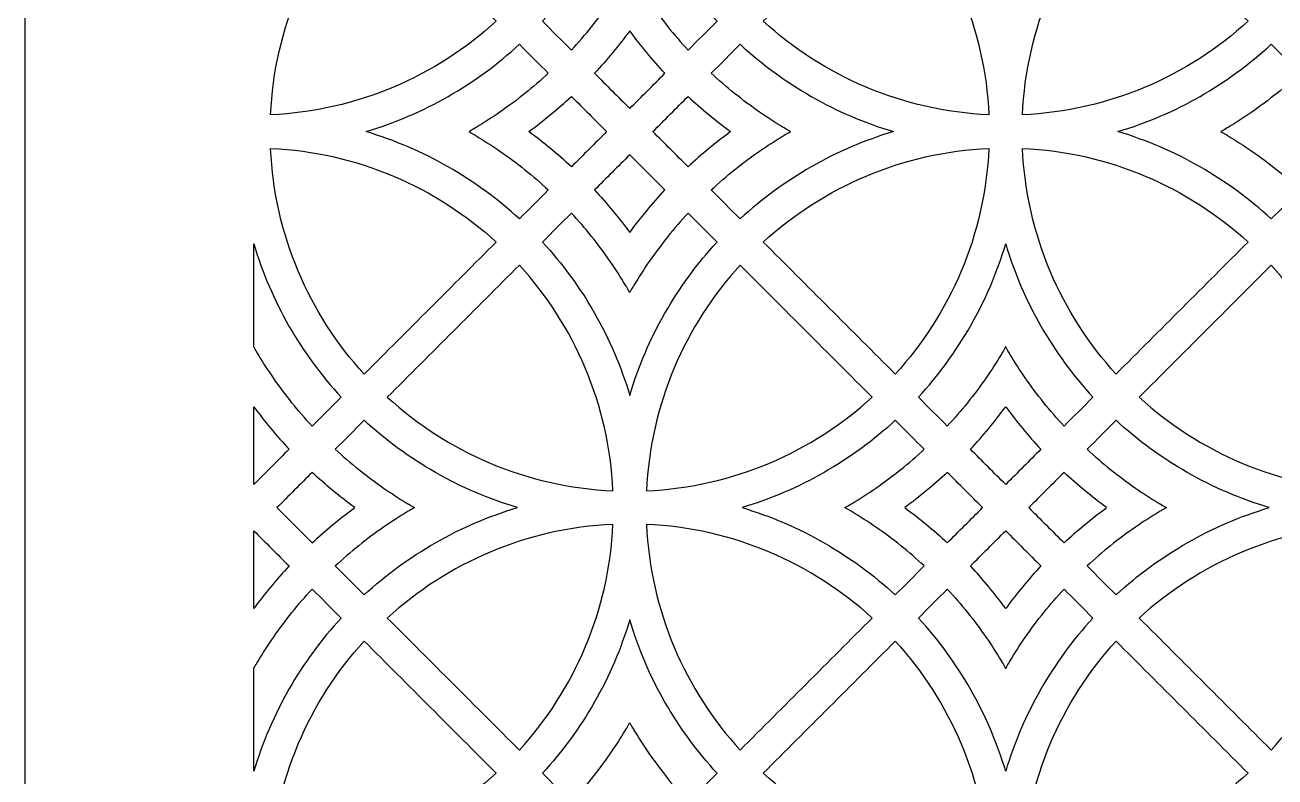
# Model space of a CAD drawing. Header units: centimetres. Extents: x 1.5 to 6.4, y -9 to 9.
# Drawn here: x 1.501 to 4.629, y -0.673 to 1.208 of the extents above; entities that cross this region are included whole.
import ezdxf

# ---------------------------------------------------------------- set-up
doc = ezdxf.new("R2010")
doc.units = ezdxf.units.CM
doc.header["$MEASUREMENT"] = 0
doc.layers.add('layer 1', color=7, linetype='Continuous')

msp = doc.modelspace()

# ---------------------------------------------------------------- linework, layer by layer
at = {"layer": 'layer 1', "color": 250}
msp.add_open_spline([(6.4096, 9.00077), (4.77324, 9.00077), (3.13688, 9.00077), (1.50052, 9.00077), (1.50052, 9.00077), (1.50052, 3.53168), (1.50052, -1.93741), (1.50052, -7.4065), (1.50052, -7.4065), (1.50053, -7.4065), (1.50054, -7.4065), (1.50056, -7.4065), (1.50056, -7.4065), (1.50056, -7.93741), (1.50056, -8.46832), (1.50056, -8.99923), (1.50056, -8.99923), (1.69147, -8.99923), (1.88237, -8.99923), (2.07328, -8.99923), (2.07328, -8.99923), (2.07328, -8.91742), (2.07328, -8.8356), (2.07328, -8.75378), (2.07328, -8.75378), (2.27522, -8.75378), (2.47716, -8.75378), (2.6791, -8.75378), (2.6791, -8.75378), (2.6791, -8.5939), (2.6791, -8.43402), (2.6791, -8.27413), (2.6791, -8.27413), (2.7608, -8.27251), (2.8425, -8.27088), (2.92419, -8.26924), (2.92419, -8.26924), (2.9387, -8.31061), (2.95771, -8.34649), (2.98928, -8.37816), (2.98928, -8.37816), (3.02019, -8.40916), (3.05213, -8.42833), (3.08965, -8.43705), (3.08965, -8.43705), (3.1393, -8.4486), (3.19174, -8.44357), (3.2316, -8.4088), (3.2316, -8.4088), (3.27018, -8.37514), (3.29243, -8.32123), (3.30043, -8.2698), (3.30043, -8.2698), (3.32325, -8.27211), (3.34267, -8.27158), (3.36098, -8.26896), (3.36098, -8.26896), (3.45234, -8.25588), (3.4955, -8.19807), (3.50321, -8.11089), (3.50321, -8.11089), (3.5051, -8.08953), (3.5036, -8.06844), (3.49681, -8.04988), (3.49681, -8.04988), (3.49825, -8.05023), (3.49968, -8.05059), (3.50112, -8.05095), (3.50112, -8.05095), (3.53336, -8.0621), (3.56559, -8.07324), (3.59784, -8.08439), (3.59784, -8.08439), (3.61718, -8.28195), (3.76974, -8.43577), (3.95508, -8.43577), (3.95508, -8.43577), (4.14042, -8.43577), (4.29298, -8.28195), (4.31232, -8.08439), (4.31232, -8.08439), (4.34456, -8.07324), (4.3768, -8.0621), (4.40904, -8.05095), (4.40904, -8.05095), (4.41048, -8.05059), (4.41191, -8.05023), (4.41335, -8.04988), (4.41335, -8.04988), (4.40656, -8.06844), (4.40506, -8.08953), (4.40695, -8.11089), (4.40695, -8.11089), (4.41466, -8.19807), (4.45782, -8.25588), (4.54918, -8.26896), (4.54918, -8.26896), (4.56749, -8.27158), (4.58691, -8.27211), (4.60973, -8.2698), (4.60973, -8.2698), (4.61773, -8.32123), (4.63998, -8.37514), (4.67856, -8.4088), (4.67856, -8.4088), (4.71842, -8.44357), (4.77085, -8.4486), (4.82051, -8.43705), (4.82051, -8.43705), (4.85802, -8.42833), (4.88997, -8.40916), (4.92088, -8.37816), (4.92088, -8.37816), (4.95245, -8.34649), (4.97146, -8.31061), (4.98596, -8.26924), (4.98596, -8.26924), (5.06766, -8.27088), (5.14936, -8.27251), (5.23106, -8.27413), (5.23106, -8.27413), (5.23106, -8.43402), (5.23106, -8.5939), (5.23106, -8.75378), (5.23106, -8.75378), (5.433, -8.75378), (5.63494, -8.75378), (5.83688, -8.75378), (5.83688, -8.75378), (5.83688, -8.8356), (5.83688, -8.91742), (5.83688, -8.99923), (5.83688, -8.99923), (6.02779, -8.99923), (6.21869, -8.99923), (6.4096, -8.99923), (6.4096, -8.99923), (6.4096, -8.46832), (6.4096, -7.93741), (6.4096, -7.4065), (6.4096, -7.4065), (6.4096, -1.93741), (6.4096, 3.53168), (6.4096, 9.00077)], degree=3, knots=[0, 0, 0, 0, 0.027027, 0.027027, 0.027027, 0.027027, 0.0540541, 0.0540541, 0.0540541, 0.0540541, 0.0810811, 0.0810811, 0.0810811, 0.0810811, 0.1081081, 0.1081081, 0.1081081, 0.1081081, 0.1351351, 0.1351351, 0.1351351, 0.1351351, 0.1621622, 0.1621622, 0.1621622, 0.1621622, 0.1891892, 0.1891892, 0.1891892, 0.1891892, 0.2162162, 0.2162162, 0.2162162, 0.2162162, 0.2432432, 0.2432432, 0.2432432, 0.2432432, 0.2702703, 0.2702703, 0.2702703, 0.2702703, 0.2972973, 0.2972973, 0.2972973, 0.2972973, 0.3243243, 0.3243243, 0.3243243, 0.3243243, 0.3513514, 0.3513514, 0.3513514, 0.3513514, 0.3783784, 0.3783784, 0.3783784, 0.3783784, 0.4054054, 0.4054054, 0.4054054, 0.4054054, 0.4324324, 0.4324324, 0.4324324, 0.4324324, 0.4594595, 0.4594595, 0.4594595, 0.4594595, 0.4864865, 0.4864865, 0.4864865, 0.4864865, 0.5135135, 0.5135135, 0.5135135, 0.5135135, 0.5405405, 0.5405405, 0.5405405, 0.5405405, 0.5675676, 0.5675676, 0.5675676, 0.5675676, 0.5945946, 0.5945946, 0.5945946, 0.5945946, 0.6216216, 0.6216216, 0.6216216, 0.6216216, 0.6486486, 0.6486486, 0.6486486, 0.6486486, 0.6756757, 0.6756757, 0.6756757, 0.6756757, 0.7027027, 0.7027027, 0.7027027, 0.7027027, 0.7297297, 0.7297297, 0.7297297, 0.7297297, 0.7567568, 0.7567568, 0.7567568, 0.7567568, 0.7837838, 0.7837838, 0.7837838, 0.7837838, 0.8108108, 0.8108108, 0.8108108, 0.8108108, 0.8378378, 0.8378378, 0.8378378, 0.8378378, 0.8648649, 0.8648649, 0.8648649, 0.8648649, 0.8918919, 0.8918919, 0.8918919, 0.8918919, 0.9189189, 0.9189189, 0.9189189, 0.9189189, 0.9459459, 0.9459459, 0.9459459, 0.9459459, 1, 1, 1, 1], dxfattribs=at)
at = {"layer": 'layer 1', "color": 7}
for points, knots in [([(2.86812, 1.14557), (2.84398, 1.1697), (2.81985, 1.19384), (2.79572, 1.21798), (2.79572, 1.21798), (2.89536, 1.32623), (2.97101, 1.45692), (3.01418, 1.60163), (3.01418, 1.60163), (3.05734, 1.45693), (3.13298, 1.32625), (3.23262, 1.218), (3.23262, 1.218), (3.20848, 1.19386), (3.18433, 1.16971), (3.16018, 1.14557), (3.16018, 1.14557), (3.12504, 1.18345), (3.09258, 1.22385), (3.06309, 1.26646), (3.06309, 1.26646), (3.06307, 1.26646), (3.06306, 1.26646), (3.06306, 1.26646), (3.06306, 1.26646), (3.06306, 1.26646), (3.06306, 1.26646), (3.06306, 1.26646), (3.06306, 1.26646), (3.06306, 1.26648), (3.06308, 1.26649), (3.06309, 1.26652), (3.06309, 1.26652), (3.04971, 1.28583), (3.03692, 1.30559), (3.02478, 1.32578), (3.02478, 1.32578), (3.02384, 1.32736), (3.02289, 1.32893), (3.02196, 1.33051), (3.02196, 1.33051), (3.02188, 1.33065), (3.02179, 1.3308), (3.0217, 1.33095), (3.0217, 1.33095), (3.01915, 1.33525), (3.01664, 1.33956), (3.01415, 1.34389), (3.01415, 1.34389), (3.01166, 1.33956), (3.00915, 1.33524), (3.0066, 1.33095), (3.0066, 1.33095), (3.00651, 1.3308), (3.00642, 1.33065), (3.00633, 1.33051), (3.00633, 1.33051), (3.0054, 1.32893), (3.00446, 1.32736), (3.00352, 1.32578), (3.00352, 1.32578), (2.99137, 1.30559), (2.97858, 1.28583), (2.9652, 1.26652), (2.9652, 1.26652), (2.96522, 1.26649), (2.96523, 1.26648), (2.96524, 1.26646), (2.96524, 1.26646), (2.96524, 1.26646), (2.96524, 1.26646), (2.96524, 1.26645), (2.96524, 1.26645), (2.96523, 1.26645), (2.96522, 1.26646), (2.96521, 1.26646), (2.96521, 1.26646), (2.93572, 1.22385), (2.90325, 1.18345), (2.86812, 1.14557)], [0, 0, 0, 0, 0.047619, 0.047619, 0.047619, 0.047619, 0.0952381, 0.0952381, 0.0952381, 0.0952381, 0.1428571, 0.1428571, 0.1428571, 0.1428571, 0.1904762, 0.1904762, 0.1904762, 0.1904762, 0.2380952, 0.2380952, 0.2380952, 0.2380952, 0.2857143, 0.2857143, 0.2857143, 0.2857143, 0.3333333, 0.3333333, 0.3333333, 0.3333333, 0.3809524, 0.3809524, 0.3809524, 0.3809524, 0.4285714, 0.4285714, 0.4285714, 0.4285714, 0.4761905, 0.4761905, 0.4761905, 0.4761905, 0.5238095, 0.5238095, 0.5238095, 0.5238095, 0.5714286, 0.5714286, 0.5714286, 0.5714286, 0.6190476, 0.6190476, 0.6190476, 0.6190476, 0.6666667, 0.6666667, 0.6666667, 0.6666667, 0.7142857, 0.7142857, 0.7142857, 0.7142857, 0.7619048, 0.7619048, 0.7619048, 0.7619048, 0.8095238, 0.8095238, 0.8095238, 0.8095238, 0.8571429, 0.8571429, 0.8571429, 0.8571429, 0.9047619, 0.9047619, 0.9047619, 0.9047619, 1, 1, 1, 1]), ([(2.67999, 1.21798), (2.56984, 1.32813), (2.45969, 1.43827), (2.34955, 1.54843), (2.34955, 1.54843), (2.21218, 1.39802), (2.12516, 1.20085), (2.11519, 0.98359), (2.11519, 0.98359), (2.33243, 0.99356), (2.5296, 1.08059), (2.67999, 1.21798)], [0, 0, 0, 0, 0.25, 0.25, 0.25, 0.25, 0.5, 0.5, 0.5, 0.5, 1, 1, 1, 1]), ([(3.67875, 1.54843), (3.56861, 1.43828), (3.45846, 1.32814), (3.3483, 1.21798), (3.3483, 1.21798), (3.4987, 1.08059), (3.69588, 0.99355), (3.91314, 0.98359), (3.91314, 0.98359), (3.90317, 1.20085), (3.81614, 1.39802), (3.67875, 1.54843)], [0, 0, 0, 0, 0.25, 0.25, 0.25, 0.25, 0.5, 0.5, 0.5, 0.5, 1, 1, 1, 1]), ([(4.5618, 1.21799), (4.45166, 1.32814), (4.34151, 1.43828), (4.23136, 1.54843), (4.23136, 1.54843), (4.09398, 1.39803), (4.00694, 1.20085), (3.99697, 0.98359), (3.99697, 0.98359), (4.21423, 0.99355), (4.41141, 1.08059), (4.5618, 1.21799)], [0, 0, 0, 0, 0.25, 0.25, 0.25, 0.25, 0.5, 0.5, 0.5, 0.5, 1, 1, 1, 1]), ([(3.01415, 0.99954), (2.98475, 1.02893), (2.95535, 1.05832), (2.92596, 1.08772), (2.92596, 1.08772), (2.95738, 1.12141), (2.98683, 1.15697), (3.01413, 1.19419), (3.01413, 1.19419), (3.01413, 1.19419), (3.01413, 1.19419), (3.01413, 1.1942), (3.01413, 1.1942), (3.01413, 1.19421), (3.01414, 1.19422), (3.01415, 1.19423), (3.01415, 1.19423), (3.01415, 1.19422), (3.01416, 1.19421), (3.01417, 1.1942), (3.01417, 1.1942), (3.01417, 1.1942), (3.01416, 1.19419), (3.01416, 1.19419), (3.01416, 1.19419), (3.04146, 1.15697), (3.07091, 1.12141), (3.10234, 1.08772), (3.10234, 1.08772), (3.07294, 1.05832), (3.04355, 1.02893), (3.01415, 0.99954)], [0, 0, 0, 0, 0.1111111, 0.1111111, 0.1111111, 0.1111111, 0.2222222, 0.2222222, 0.2222222, 0.2222222, 0.3333333, 0.3333333, 0.3333333, 0.3333333, 0.4444444, 0.4444444, 0.4444444, 0.4444444, 0.5555556, 0.5555556, 0.5555556, 0.5555556, 0.6666667, 0.6666667, 0.6666667, 0.6666667, 0.7777778, 0.7777778, 0.7777778, 0.7777778, 1, 1, 1, 1]), ([(2.81027, 1.08771), (2.78612, 1.11185), (2.76199, 1.13598), (2.73785, 1.16012), (2.73785, 1.16012), (2.6296, 1.06047), (2.4989, 0.98481), (2.3542, 0.94165), (2.3542, 0.94165), (2.49889, 0.89849), (2.62957, 0.82285), (2.73782, 0.7232), (2.73782, 0.7232), (2.76197, 0.74735), (2.78612, 0.77149), (2.81027, 0.79565), (2.81027, 0.79565), (2.77238, 0.83079), (2.73199, 0.86325), (2.68937, 0.89274), (2.68937, 0.89274), (2.68937, 0.89275), (2.68937, 0.89276), (2.68937, 0.89277), (2.68937, 0.89277), (2.68937, 0.89277), (2.68937, 0.89277), (2.68937, 0.89277), (2.68937, 0.89277), (2.68935, 0.89276), (2.68934, 0.89275), (2.68932, 0.89273), (2.68932, 0.89273), (2.67, 0.90612), (2.65024, 0.9189), (2.63004, 0.93105), (2.63004, 0.93105), (2.62847, 0.93199), (2.6269, 0.93293), (2.62533, 0.93386), (2.62533, 0.93386), (2.62518, 0.93395), (2.62503, 0.93404), (2.62488, 0.93413), (2.62488, 0.93413), (2.62058, 0.93668), (2.61627, 0.93919), (2.61194, 0.94168), (2.61194, 0.94168), (2.61626, 0.94417), (2.62058, 0.94668), (2.62488, 0.94923), (2.62488, 0.94923), (2.62503, 0.94932), (2.62518, 0.94941), (2.62533, 0.94949), (2.62533, 0.94949), (2.6269, 0.95043), (2.62847, 0.95137), (2.63004, 0.95231), (2.63004, 0.95231), (2.65024, 0.96445), (2.66999, 0.97724), (2.68932, 0.99062), (2.68932, 0.99062), (2.68934, 0.99061), (2.68935, 0.99059), (2.68937, 0.99059), (2.68937, 0.99059), (2.68937, 0.99059), (2.68937, 0.99059), (2.68937, 0.99059), (2.68937, 0.99059), (2.68937, 0.9906), (2.68937, 0.99061), (2.68937, 0.99062), (2.68937, 0.99062), (2.73199, 1.02011), (2.77238, 1.05257), (2.81027, 1.08771)], [0, 0, 0, 0, 0.047619, 0.047619, 0.047619, 0.047619, 0.0952381, 0.0952381, 0.0952381, 0.0952381, 0.1428571, 0.1428571, 0.1428571, 0.1428571, 0.1904762, 0.1904762, 0.1904762, 0.1904762, 0.2380952, 0.2380952, 0.2380952, 0.2380952, 0.2857143, 0.2857143, 0.2857143, 0.2857143, 0.3333333, 0.3333333, 0.3333333, 0.3333333, 0.3809524, 0.3809524, 0.3809524, 0.3809524, 0.4285714, 0.4285714, 0.4285714, 0.4285714, 0.4761905, 0.4761905, 0.4761905, 0.4761905, 0.5238095, 0.5238095, 0.5238095, 0.5238095, 0.5714286, 0.5714286, 0.5714286, 0.5714286, 0.6190476, 0.6190476, 0.6190476, 0.6190476, 0.6666667, 0.6666667, 0.6666667, 0.6666667, 0.7142857, 0.7142857, 0.7142857, 0.7142857, 0.7619048, 0.7619048, 0.7619048, 0.7619048, 0.8095238, 0.8095238, 0.8095238, 0.8095238, 0.8571429, 0.8571429, 0.8571429, 0.8571429, 0.9047619, 0.9047619, 0.9047619, 0.9047619, 1, 1, 1, 1]), ([(3.21804, 0.79565), (3.24217, 0.77151), (3.26631, 0.74738), (3.29045, 0.72323), (3.29045, 0.72323), (3.3987, 0.82289), (3.52939, 0.89855), (3.67409, 0.94171), (3.67409, 0.94171), (3.5294, 0.98487), (3.39872, 1.06051), (3.29048, 1.16015), (3.29048, 1.16015), (3.26633, 1.13601), (3.24218, 1.11185), (3.21804, 1.08771), (3.21804, 1.08771), (3.25592, 1.05257), (3.29632, 1.02011), (3.33892, 0.99062), (3.33892, 0.99062), (3.33892, 0.9906), (3.33892, 0.99059), (3.33892, 0.99059), (3.33892, 0.99059), (3.33892, 0.99059), (3.33892, 0.99059), (3.33892, 0.99059), (3.33892, 0.99059), (3.33895, 0.99059), (3.33896, 0.99061), (3.33899, 0.99062), (3.33899, 0.99062), (3.3583, 0.97724), (3.37806, 0.96445), (3.39826, 0.95231), (3.39826, 0.95231), (3.39983, 0.95137), (3.4014, 0.95043), (3.40297, 0.94949), (3.40297, 0.94949), (3.40313, 0.94941), (3.40327, 0.94931), (3.40342, 0.94923), (3.40342, 0.94923), (3.40772, 0.94668), (3.41203, 0.94417), (3.41636, 0.94168), (3.41636, 0.94168), (3.41203, 0.93919), (3.40771, 0.93668), (3.40342, 0.93412), (3.40342, 0.93412), (3.40327, 0.93404), (3.40313, 0.93395), (3.40298, 0.93386), (3.40298, 0.93386), (3.4014, 0.93293), (3.39983, 0.93199), (3.39826, 0.93105), (3.39826, 0.93105), (3.37806, 0.9189), (3.3583, 0.90612), (3.33899, 0.89273), (3.33899, 0.89273), (3.33896, 0.89275), (3.33895, 0.89276), (3.33892, 0.89277), (3.33892, 0.89277), (3.33892, 0.89277), (3.33892, 0.89277), (3.33892, 0.89277), (3.33892, 0.89277), (3.33892, 0.89276), (3.33892, 0.89275), (3.33892, 0.89274), (3.33892, 0.89274), (3.29632, 0.86325), (3.25592, 0.83079), (3.21804, 0.79565)], [0, 0, 0, 0, 0.047619, 0.047619, 0.047619, 0.047619, 0.0952381, 0.0952381, 0.0952381, 0.0952381, 0.1428571, 0.1428571, 0.1428571, 0.1428571, 0.1904762, 0.1904762, 0.1904762, 0.1904762, 0.2380952, 0.2380952, 0.2380952, 0.2380952, 0.2857143, 0.2857143, 0.2857143, 0.2857143, 0.3333333, 0.3333333, 0.3333333, 0.3333333, 0.3809524, 0.3809524, 0.3809524, 0.3809524, 0.4285714, 0.4285714, 0.4285714, 0.4285714, 0.4761905, 0.4761905, 0.4761905, 0.4761905, 0.5238095, 0.5238095, 0.5238095, 0.5238095, 0.5714286, 0.5714286, 0.5714286, 0.5714286, 0.6190476, 0.6190476, 0.6190476, 0.6190476, 0.6666667, 0.6666667, 0.6666667, 0.6666667, 0.7142857, 0.7142857, 0.7142857, 0.7142857, 0.7619048, 0.7619048, 0.7619048, 0.7619048, 0.8095238, 0.8095238, 0.8095238, 0.8095238, 0.8571429, 0.8571429, 0.8571429, 0.8571429, 0.9047619, 0.9047619, 0.9047619, 0.9047619, 1, 1, 1, 1]), ([(4.69209, 1.08771), (4.66793, 1.11185), (4.64379, 1.13601), (4.61964, 1.16015), (4.61964, 1.16015), (4.51139, 1.06051), (4.38071, 0.98487), (4.23601, 0.9417), (4.23601, 0.9417), (4.38071, 0.89854), (4.51141, 0.82288), (4.61966, 0.72323), (4.61966, 0.72323), (4.6438, 0.74737), (4.66795, 0.77151), (4.69209, 0.79565), (4.69209, 0.79565), (4.6542, 0.83078), (4.61381, 0.86325), (4.57119, 0.89274), (4.57119, 0.89274), (4.57119, 0.89275), (4.57119, 0.89276), (4.57119, 0.89277), (4.57119, 0.89277), (4.57119, 0.89277), (4.57119, 0.89277), (4.57119, 0.89277), (4.57119, 0.89277), (4.57117, 0.89276), (4.57115, 0.89275), (4.57114, 0.89273), (4.57114, 0.89273), (4.55182, 0.90612), (4.53206, 0.9189), (4.51186, 0.93105), (4.51186, 0.93105), (4.51029, 0.93199), (4.50872, 0.93293), (4.50715, 0.93386), (4.50715, 0.93386), (4.507, 0.93395), (4.50685, 0.93404), (4.5067, 0.93412), (4.5067, 0.93412), (4.50241, 0.93668), (4.49808, 0.93919), (4.49376, 0.94168), (4.49376, 0.94168), (4.49808, 0.94417), (4.50241, 0.94668), (4.5067, 0.94923), (4.5067, 0.94923), (4.50685, 0.94931), (4.507, 0.94941), (4.50715, 0.94949), (4.50715, 0.94949), (4.50872, 0.95043), (4.51029, 0.95137), (4.51186, 0.95231), (4.51186, 0.95231), (4.53206, 0.96445), (4.55182, 0.97724), (4.57114, 0.99062), (4.57114, 0.99062), (4.57115, 0.99061), (4.57117, 0.99059), (4.57119, 0.99059), (4.57119, 0.99059), (4.57119, 0.99059), (4.57119, 0.99059), (4.57119, 0.99059), (4.57119, 0.99059), (4.57119, 0.99059), (4.57119, 0.99061), (4.57119, 0.99062), (4.57119, 0.99062), (4.61381, 1.02011), (4.6542, 1.05257), (4.69209, 1.08771)], [0, 0, 0, 0, 0.047619, 0.047619, 0.047619, 0.047619, 0.0952381, 0.0952381, 0.0952381, 0.0952381, 0.1428571, 0.1428571, 0.1428571, 0.1428571, 0.1904762, 0.1904762, 0.1904762, 0.1904762, 0.2380952, 0.2380952, 0.2380952, 0.2380952, 0.2857143, 0.2857143, 0.2857143, 0.2857143, 0.3333333, 0.3333333, 0.3333333, 0.3333333, 0.3809524, 0.3809524, 0.3809524, 0.3809524, 0.4285714, 0.4285714, 0.4285714, 0.4285714, 0.4761905, 0.4761905, 0.4761905, 0.4761905, 0.5238095, 0.5238095, 0.5238095, 0.5238095, 0.5714286, 0.5714286, 0.5714286, 0.5714286, 0.6190476, 0.6190476, 0.6190476, 0.6190476, 0.6666667, 0.6666667, 0.6666667, 0.6666667, 0.7142857, 0.7142857, 0.7142857, 0.7142857, 0.7619048, 0.7619048, 0.7619048, 0.7619048, 0.8095238, 0.8095238, 0.8095238, 0.8095238, 0.8571429, 0.8571429, 0.8571429, 0.8571429, 0.9047619, 0.9047619, 0.9047619, 0.9047619, 1, 1, 1, 1]), ([(2.9563, 0.94168), (2.9269, 0.97107), (2.8975, 1.00047), (2.86811, 1.02986), (2.86811, 1.02986), (2.83441, 0.99844), (2.79887, 0.969), (2.76164, 0.9417), (2.76164, 0.9417), (2.76163, 0.9417), (2.76163, 0.9417), (2.76163, 0.9417), (2.76163, 0.9417), (2.76162, 0.94169), (2.7616, 0.94168), (2.7616, 0.94168), (2.7616, 0.94168), (2.7616, 0.94168), (2.76161, 0.94167), (2.76163, 0.94166), (2.76163, 0.94166), (2.76163, 0.94166), (2.76163, 0.94166), (2.76163, 0.94166), (2.76163, 0.94166), (2.79887, 0.91436), (2.83441, 0.88491), (2.86811, 0.85349), (2.86811, 0.85349), (2.8975, 0.88288), (2.9269, 0.91228), (2.9563, 0.94168)], [0, 0, 0, 0, 0.1111111, 0.1111111, 0.1111111, 0.1111111, 0.2222222, 0.2222222, 0.2222222, 0.2222222, 0.3333333, 0.3333333, 0.3333333, 0.3333333, 0.4444444, 0.4444444, 0.4444444, 0.4444444, 0.5555556, 0.5555556, 0.5555556, 0.5555556, 0.6666667, 0.6666667, 0.6666667, 0.6666667, 0.7777778, 0.7777778, 0.7777778, 0.7777778, 1, 1, 1, 1]), ([(3.07201, 0.94168), (3.1014, 0.91228), (3.13079, 0.88289), (3.16019, 0.85349), (3.16019, 0.85349), (3.19388, 0.88491), (3.22944, 0.91436), (3.26666, 0.94166), (3.26666, 0.94166), (3.26667, 0.94166), (3.26667, 0.94166), (3.26667, 0.94166), (3.26667, 0.94166), (3.26668, 0.94167), (3.26669, 0.94167), (3.2667, 0.94168), (3.2667, 0.94168), (3.26669, 0.94168), (3.26668, 0.94169), (3.26667, 0.9417), (3.26667, 0.9417), (3.26667, 0.9417), (3.26667, 0.94169), (3.26667, 0.94169), (3.26667, 0.94169), (3.22944, 0.96899), (3.19388, 0.99845), (3.16019, 1.02987), (3.16019, 1.02987), (3.1308, 1.00047), (3.1014, 0.97108), (3.07201, 0.94168)], [0, 0, 0, 0, 0.1111111, 0.1111111, 0.1111111, 0.1111111, 0.2222222, 0.2222222, 0.2222222, 0.2222222, 0.3333333, 0.3333333, 0.3333333, 0.3333333, 0.4444444, 0.4444444, 0.4444444, 0.4444444, 0.5555556, 0.5555556, 0.5555556, 0.5555556, 0.6666667, 0.6666667, 0.6666667, 0.6666667, 0.7777778, 0.7777778, 0.7777778, 0.7777778, 1, 1, 1, 1]), ([(2.34955, 0.33493), (2.45969, 0.44508), (2.56984, 0.55522), (2.67999, 0.66538), (2.67999, 0.66538), (2.52959, 0.80277), (2.33241, 0.8898), (2.11516, 0.89976), (2.11516, 0.89976), (2.12512, 0.6825), (2.21216, 0.48533), (2.34955, 0.33493)], [0, 0, 0, 0, 0.25, 0.25, 0.25, 0.25, 0.5, 0.5, 0.5, 0.5, 1, 1, 1, 1]), ([(3.01415, 0.88383), (3.04355, 0.85443), (3.07294, 0.82503), (3.10234, 0.79564), (3.10234, 0.79564), (3.07091, 0.76194), (3.04147, 0.72639), (3.01417, 0.68917), (3.01417, 0.68917), (3.01417, 0.68916), (3.01417, 0.68916), (3.01417, 0.68916), (3.01417, 0.68916), (3.01416, 0.68915), (3.01415, 0.68913), (3.01415, 0.68913), (3.01415, 0.68913), (3.01415, 0.68913), (3.01414, 0.68914), (3.01413, 0.68916), (3.01413, 0.68916), (3.01413, 0.68916), (3.01413, 0.68916), (3.01413, 0.68916), (3.01413, 0.68916), (2.98683, 0.72639), (2.95738, 0.76194), (2.92596, 0.79564), (2.92596, 0.79564), (2.95535, 0.82503), (2.98475, 0.85443), (3.01415, 0.88383)], [0, 0, 0, 0, 0.1111111, 0.1111111, 0.1111111, 0.1111111, 0.2222222, 0.2222222, 0.2222222, 0.2222222, 0.3333333, 0.3333333, 0.3333333, 0.3333333, 0.4444444, 0.4444444, 0.4444444, 0.4444444, 0.5555556, 0.5555556, 0.5555556, 0.5555556, 0.6666667, 0.6666667, 0.6666667, 0.6666667, 0.7777778, 0.7777778, 0.7777778, 0.7777778, 1, 1, 1, 1]), ([(3.3483, 0.66538), (3.45845, 0.55523), (3.5686, 0.44508), (3.67875, 0.33494), (3.67875, 0.33494), (3.81612, 0.48533), (3.90315, 0.68251), (3.91311, 0.89976), (3.91311, 0.89976), (3.69586, 0.88979), (3.4987, 0.80277), (3.3483, 0.66538)], [0, 0, 0, 0, 0.25, 0.25, 0.25, 0.25, 0.5, 0.5, 0.5, 0.5, 1, 1, 1, 1]), ([(4.23137, 0.33494), (4.34152, 0.44508), (4.45166, 0.55522), (4.5618, 0.66538), (4.5618, 0.66538), (4.41142, 0.80276), (4.21425, 0.88979), (3.99701, 0.89976), (3.99701, 0.89976), (4.00698, 0.68251), (4.094, 0.48533), (4.23137, 0.33494)], [0, 0, 0, 0, 0.25, 0.25, 0.25, 0.25, 0.5, 0.5, 0.5, 0.5, 1, 1, 1, 1]), ([(3.16018, 0.7378), (3.18431, 0.71366), (3.20846, 0.68952), (3.23259, 0.66538), (3.23259, 0.66538), (3.13294, 0.55713), (3.05728, 0.42644), (3.01412, 0.28173), (3.01412, 0.28173), (2.97096, 0.42642), (2.89532, 0.5571), (2.79567, 0.66535), (2.79567, 0.66535), (2.81982, 0.6895), (2.84398, 0.71364), (2.86812, 0.7378), (2.86812, 0.7378), (2.90325, 0.69991), (2.93572, 0.65951), (2.96521, 0.6169), (2.96521, 0.6169), (2.96522, 0.6169), (2.96523, 0.6169), (2.96524, 0.6169), (2.96524, 0.6169), (2.96524, 0.6169), (2.96524, 0.6169), (2.96524, 0.6169), (2.96524, 0.6169), (2.96523, 0.61688), (2.96522, 0.61686), (2.9652, 0.61686), (2.9652, 0.61686), (2.97858, 0.59753), (2.99137, 0.57777), (3.00352, 0.55757), (3.00352, 0.55757), (3.00446, 0.556), (3.0054, 0.55442), (3.00633, 0.55286), (3.00633, 0.55286), (3.00642, 0.55271), (3.00651, 0.55256), (3.0066, 0.55241), (3.0066, 0.55241), (3.00915, 0.54811), (3.01166, 0.5438), (3.01415, 0.53947), (3.01415, 0.53947), (3.01664, 0.5438), (3.01915, 0.54811), (3.0217, 0.55241), (3.0217, 0.55241), (3.02179, 0.55256), (3.02188, 0.55271), (3.02196, 0.55286), (3.02196, 0.55286), (3.02289, 0.55442), (3.02384, 0.556), (3.02478, 0.55757), (3.02478, 0.55757), (3.03692, 0.57777), (3.04971, 0.59753), (3.06309, 0.61685), (3.06309, 0.61685), (3.06308, 0.61686), (3.06306, 0.61688), (3.06306, 0.6169), (3.06306, 0.6169), (3.06306, 0.6169), (3.06306, 0.6169), (3.06306, 0.6169), (3.06306, 0.6169), (3.06306, 0.6169), (3.06308, 0.6169), (3.06309, 0.6169), (3.06309, 0.6169), (3.09258, 0.65951), (3.12504, 0.69991), (3.16018, 0.7378)], [0, 0, 0, 0, 0.047619, 0.047619, 0.047619, 0.047619, 0.0952381, 0.0952381, 0.0952381, 0.0952381, 0.1428571, 0.1428571, 0.1428571, 0.1428571, 0.1904762, 0.1904762, 0.1904762, 0.1904762, 0.2380952, 0.2380952, 0.2380952, 0.2380952, 0.2857143, 0.2857143, 0.2857143, 0.2857143, 0.3333333, 0.3333333, 0.3333333, 0.3333333, 0.3809524, 0.3809524, 0.3809524, 0.3809524, 0.4285714, 0.4285714, 0.4285714, 0.4285714, 0.4761905, 0.4761905, 0.4761905, 0.4761905, 0.5238095, 0.5238095, 0.5238095, 0.5238095, 0.5714286, 0.5714286, 0.5714286, 0.5714286, 0.6190476, 0.6190476, 0.6190476, 0.6190476, 0.6666667, 0.6666667, 0.6666667, 0.6666667, 0.7142857, 0.7142857, 0.7142857, 0.7142857, 0.7619048, 0.7619048, 0.7619048, 0.7619048, 0.8095238, 0.8095238, 0.8095238, 0.8095238, 0.8571429, 0.8571429, 0.8571429, 0.8571429, 0.9047619, 0.9047619, 0.9047619, 0.9047619, 1, 1, 1, 1]), ([(2.07325, 0.66063), (2.07325, 0.57474), (2.07325, 0.48885), (2.07325, 0.40296), (2.07325, 0.40296), (2.07325, 0.40296), (2.07325, 0.40296), (2.07325, 0.40296), (2.07325, 0.40296), (2.07325, 0.40296), (2.07325, 0.40296), (2.07325, 0.40296), (2.07325, 0.40296), (2.07325, 0.40296), (2.07325, 0.40296), (2.07325, 0.40296), (2.07325, 0.40296), (2.07573, 0.39863), (2.07825, 0.39432), (2.0808, 0.39003), (2.0808, 0.39003), (2.08088, 0.38988), (2.08097, 0.38972), (2.08106, 0.38958), (2.08106, 0.38958), (2.08199, 0.38801), (2.08295, 0.38643), (2.08388, 0.38486), (2.08388, 0.38486), (2.09602, 0.36466), (2.10881, 0.34491), (2.12219, 0.32559), (2.12219, 0.32559), (2.12218, 0.32557), (2.12216, 0.32555), (2.12215, 0.32553), (2.12215, 0.32553), (2.12217, 0.32553), (2.12218, 0.32553), (2.1222, 0.32553), (2.1222, 0.32553), (2.15169, 0.28293), (2.18415, 0.24253), (2.21928, 0.20466), (2.21928, 0.20466), (2.24341, 0.22879), (2.26754, 0.25292), (2.29166, 0.27705), (2.29166, 0.27705), (2.19204, 0.38529), (2.1164, 0.51597), (2.07325, 0.66063)], [0, 0, 0, 0, 0.0714286, 0.0714286, 0.0714286, 0.0714286, 0.1428571, 0.1428571, 0.1428571, 0.1428571, 0.2142857, 0.2142857, 0.2142857, 0.2142857, 0.2857143, 0.2857143, 0.2857143, 0.2857143, 0.3571429, 0.3571429, 0.3571429, 0.3571429, 0.4285714, 0.4285714, 0.4285714, 0.4285714, 0.5, 0.5, 0.5, 0.5, 0.5714286, 0.5714286, 0.5714286, 0.5714286, 0.6428571, 0.6428571, 0.6428571, 0.6428571, 0.7142857, 0.7142857, 0.7142857, 0.7142857, 0.7857143, 0.7857143, 0.7857143, 0.7857143, 0.8571429, 0.8571429, 0.8571429, 0.8571429, 1, 1, 1, 1]), ([(4.1011, 0.20466), (4.12523, 0.2288), (4.14936, 0.25292), (4.17349, 0.27706), (4.17349, 0.27706), (4.07387, 0.38531), (3.99823, 0.51597), (3.95506, 0.66064), (3.95506, 0.66064), (3.9119, 0.51597), (3.83625, 0.38531), (3.73662, 0.27706), (3.73662, 0.27706), (3.76076, 0.25292), (3.78488, 0.2288), (3.80902, 0.20466), (3.80902, 0.20466), (3.84416, 0.24254), (3.87661, 0.28292), (3.9061, 0.32553), (3.9061, 0.32553), (3.90612, 0.32553), (3.90612, 0.32553), (3.90614, 0.32553), (3.90614, 0.32553), (3.90613, 0.32555), (3.90612, 0.32557), (3.90611, 0.32559), (3.90611, 0.32559), (3.91948, 0.34491), (3.93228, 0.36467), (3.94442, 0.38486), (3.94442, 0.38486), (3.94536, 0.38643), (3.9463, 0.38801), (3.94723, 0.38958), (3.94723, 0.38958), (3.94732, 0.38972), (3.94741, 0.38988), (3.9475, 0.39003), (3.9475, 0.39003), (3.95004, 0.39432), (3.95256, 0.39863), (3.95505, 0.40296), (3.95505, 0.40296), (3.95505, 0.40296), (3.95505, 0.40296), (3.95505, 0.40296), (3.95505, 0.40296), (3.95505, 0.40296), (3.95505, 0.40296), (3.95506, 0.40296), (3.95506, 0.40296), (3.95506, 0.40296), (3.95506, 0.40295), (3.95506, 0.40295), (3.95506, 0.40295), (3.95506, 0.40295), (3.95506, 0.40296), (3.95506, 0.40296), (3.95506, 0.40296), (3.95507, 0.40296), (3.95507, 0.40296), (3.95507, 0.40295), (3.95507, 0.40295), (3.95507, 0.40296), (3.95507, 0.40296), (3.95507, 0.40296), (3.95507, 0.40296), (3.95756, 0.39863), (3.96007, 0.39432), (3.96261, 0.39003), (3.96261, 0.39003), (3.9627, 0.38988), (3.9628, 0.38972), (3.96289, 0.38958), (3.96289, 0.38958), (3.96381, 0.38801), (3.96476, 0.38643), (3.9657, 0.38486), (3.9657, 0.38486), (3.97785, 0.36467), (3.99063, 0.34491), (4.00401, 0.32559), (4.00401, 0.32559), (4.004, 0.32557), (4.00398, 0.32555), (4.00398, 0.32553), (4.00398, 0.32553), (4.00398, 0.32553), (4.004, 0.32553), (4.00402, 0.32553), (4.00402, 0.32553), (4.0335, 0.28292), (4.06596, 0.24254), (4.1011, 0.20466)], [0, 0, 0, 0, 0.04, 0.04, 0.04, 0.04, 0.08, 0.08, 0.08, 0.08, 0.12, 0.12, 0.12, 0.12, 0.16, 0.16, 0.16, 0.16, 0.2, 0.2, 0.2, 0.2, 0.24, 0.24, 0.24, 0.24, 0.28, 0.28, 0.28, 0.28, 0.32, 0.32, 0.32, 0.32, 0.36, 0.36, 0.36, 0.36, 0.4, 0.4, 0.4, 0.4, 0.44, 0.44, 0.44, 0.44, 0.48, 0.48, 0.48, 0.48, 0.52, 0.52, 0.52, 0.52, 0.56, 0.56, 0.56, 0.56, 0.6, 0.6, 0.6, 0.6, 0.64, 0.64, 0.64, 0.64, 0.68, 0.68, 0.68, 0.68, 0.72, 0.72, 0.72, 0.72, 0.76, 0.76, 0.76, 0.76, 0.8, 0.8, 0.8, 0.8, 0.84, 0.84, 0.84, 0.84, 0.88, 0.88, 0.88, 0.88, 0.92, 0.92, 0.92, 0.92, 1, 1, 1, 1]), ([(2.4074, 0.27708), (2.51755, 0.38722), (2.62769, 0.49737), (2.73785, 0.60752), (2.73785, 0.60752), (2.87524, 0.45712), (2.96227, 0.25995), (2.97223, 0.04269), (2.97223, 0.04269), (2.75497, 0.05265), (2.5578, 0.13968), (2.4074, 0.27708)], [0, 0, 0, 0, 0.25, 0.25, 0.25, 0.25, 0.5, 0.5, 0.5, 0.5, 1, 1, 1, 1]), ([(3.29045, 0.60752), (3.4006, 0.49737), (3.51074, 0.38722), (3.6209, 0.27708), (3.6209, 0.27708), (3.47049, 0.13971), (3.27331, 0.05269), (3.05606, 0.04272), (3.05606, 0.04272), (3.06604, 0.25996), (3.15306, 0.45713), (3.29045, 0.60752)], [0, 0, 0, 0, 0.25, 0.25, 0.25, 0.25, 0.5, 0.5, 0.5, 0.5, 1, 1, 1, 1]), ([(4.28923, 0.27708), (4.39938, 0.38722), (4.50952, 0.49737), (4.61967, 0.60752), (4.61967, 0.60752), (4.75705, 0.45712), (4.84408, 0.25996), (4.85406, 0.04271), (4.85406, 0.04271), (4.6368, 0.05269), (4.43963, 0.13971), (4.28923, 0.27708)], [0, 0, 0, 0, 0.25, 0.25, 0.25, 0.25, 0.5, 0.5, 0.5, 0.5, 1, 1, 1, 1]), ([(2.07325, 0.25331), (2.07325, 0.18842), (2.07325, 0.12353), (2.07325, 0.05863), (2.07325, 0.05863), (2.10263, 0.08803), (2.13203, 0.11742), (2.16143, 0.14681), (2.16143, 0.14681), (2.13, 0.1805), (2.10054, 0.21607), (2.07325, 0.25331)], [0, 0, 0, 0, 0.25, 0.25, 0.25, 0.25, 0.5, 0.5, 0.5, 0.5, 1, 1, 1, 1]), ([(3.86687, 0.14681), (3.89627, 0.11742), (3.92567, 0.08803), (3.95506, 0.05863), (3.95506, 0.05863), (3.98446, 0.08803), (4.01385, 0.11742), (4.04324, 0.14681), (4.04324, 0.14681), (4.01182, 0.18051), (3.98236, 0.21607), (3.95506, 0.25331), (3.95506, 0.25331), (3.92776, 0.21607), (3.8983, 0.18051), (3.86687, 0.14681)], [0, 0, 0, 0, 0.2, 0.2, 0.2, 0.2, 0.4, 0.4, 0.4, 0.4, 0.6, 0.6, 0.6, 0.6, 1, 1, 1, 1]), ([(2.34951, -0.21765), (2.32539, -0.19351), (2.30126, -0.1694), (2.27713, -0.14527), (2.27713, -0.14527), (2.31502, -0.11014), (2.35539, -0.07767), (2.398, -0.04819), (2.398, -0.04819), (2.398, -0.04818), (2.398, -0.04816), (2.398, -0.04815), (2.398, -0.04815), (2.39802, -0.04816), (2.39804, -0.04817), (2.39806, -0.04819), (2.39806, -0.04819), (2.41738, -0.0348), (2.43713, -0.02202), (2.45733, -0.00988), (2.45733, -0.00988), (2.4589, -0.00893), (2.46046, -0.00799), (2.46205, -0.00706), (2.46205, -0.00706), (2.46219, -0.00696), (2.46235, -0.00688), (2.4625, -0.00679), (2.4625, -0.00679), (2.46679, -0.00425), (2.4711, -0.00174), (2.47543, 0.00075), (2.47543, 0.00075), (2.47543, 0.00075), (2.47543, 0.00075), (2.47543, 0.00076), (2.47543, 0.00076), (2.47543, 0.00076), (2.47543, 0.00076), (2.47543, 0.00076), (2.47543, 0.00076), (2.47543, 0.00076), (2.47543, 0.00076), (2.47542, 0.00076), (2.47542, 0.00076), (2.47543, 0.00078), (2.47543, 0.00078), (2.47543, 0.00078), (2.47543, 0.00078), (2.47543, 0.00078), (2.47543, 0.00078), (2.47543, 0.00078), (2.47543, 0.00078), (2.47543, 0.00078), (2.47543, 0.00078), (2.47543, 0.00078), (2.47543, 0.00078), (2.4711, 0.00326), (2.46679, 0.00578), (2.4625, 0.00833), (2.4625, 0.00833), (2.46235, 0.00841), (2.46219, 0.0085), (2.46205, 0.00859), (2.46205, 0.00859), (2.46046, 0.00952), (2.4589, 0.01046), (2.45733, 0.01141), (2.45733, 0.01141), (2.43713, 0.02355), (2.41738, 0.03634), (2.39806, 0.04971), (2.39806, 0.04971), (2.39804, 0.04971), (2.39802, 0.0497), (2.398, 0.04968), (2.398, 0.04968), (2.398, 0.0497), (2.398, 0.04971), (2.398, 0.04973), (2.398, 0.04973), (2.3554, 0.07921), (2.31502, 0.11168), (2.27713, 0.14681), (2.27713, 0.14681), (2.30126, 0.17094), (2.32539, 0.19507), (2.34952, 0.21919), (2.34952, 0.21919), (2.45776, 0.11957), (2.58844, 0.04393), (2.73311, 0.00078), (2.73311, 0.00078), (2.58844, -0.04239), (2.45776, -0.11802), (2.34951, -0.21765)], [0, 0, 0, 0, 0.04, 0.04, 0.04, 0.04, 0.08, 0.08, 0.08, 0.08, 0.12, 0.12, 0.12, 0.12, 0.16, 0.16, 0.16, 0.16, 0.2, 0.2, 0.2, 0.2, 0.24, 0.24, 0.24, 0.24, 0.28, 0.28, 0.28, 0.28, 0.32, 0.32, 0.32, 0.32, 0.36, 0.36, 0.36, 0.36, 0.4, 0.4, 0.4, 0.4, 0.44, 0.44, 0.44, 0.44, 0.48, 0.48, 0.48, 0.48, 0.52, 0.52, 0.52, 0.52, 0.56, 0.56, 0.56, 0.56, 0.6, 0.6, 0.6, 0.6, 0.64, 0.64, 0.64, 0.64, 0.68, 0.68, 0.68, 0.68, 0.72, 0.72, 0.72, 0.72, 0.76, 0.76, 0.76, 0.76, 0.8, 0.8, 0.8, 0.8, 0.84, 0.84, 0.84, 0.84, 0.88, 0.88, 0.88, 0.88, 0.92, 0.92, 0.92, 0.92, 1, 1, 1, 1]), ([(3.75117, -0.14527), (3.72703, -0.16941), (3.7029, -0.19354), (3.67877, -0.21767), (3.67877, -0.21767), (3.57052, -0.11804), (3.43986, -0.04239), (3.29518, 0.00076), (3.29518, 0.00076), (3.43986, 0.04393), (3.57051, 0.11958), (3.67877, 0.2192), (3.67877, 0.2192), (3.7029, 0.19507), (3.72703, 0.17094), (3.75117, 0.1468), (3.75117, 0.1468), (3.71329, 0.11168), (3.6729, 0.07922), (3.63029, 0.04973), (3.63029, 0.04973), (3.63029, 0.04971), (3.63029, 0.0497), (3.63029, 0.04968), (3.63029, 0.04968), (3.63028, 0.0497), (3.63026, 0.04971), (3.63025, 0.04971), (3.63025, 0.04971), (3.61092, 0.03635), (3.59117, 0.02355), (3.57097, 0.01141), (3.57097, 0.01141), (3.56939, 0.01046), (3.56783, 0.00953), (3.56625, 0.00859), (3.56625, 0.00859), (3.5661, 0.0085), (3.56595, 0.00842), (3.5658, 0.00833), (3.5658, 0.00833), (3.56151, 0.00578), (3.55719, 0.00326), (3.55286, 0.00078), (3.55286, 0.00078), (3.55286, 0.00078), (3.55287, 0.00078), (3.55287, 0.00078), (3.55287, 0.00078), (3.55287, 0.00078), (3.55287, 0.00078), (3.55286, 0.00078), (3.55286, 0.00078), (3.55287, 0.00078), (3.55287, 0.00078), (3.55287, 0.00076), (3.55287, 0.00076), (3.55287, 0.00076), (3.55287, 0.00076), (3.55286, 0.00076), (3.55286, 0.00076), (3.55287, 0.00076), (3.55287, 0.00076), (3.55287, 0.00076), (3.55287, 0.00076), (3.55287, 0.00076), (3.55286, 0.00076), (3.55286, 0.00075), (3.55286, 0.00075), (3.55719, -0.00172), (3.56151, -0.00425), (3.5658, -0.00678), (3.5658, -0.00678), (3.56595, -0.00688), (3.5661, -0.00696), (3.56625, -0.00706), (3.56625, -0.00706), (3.56783, -0.00799), (3.56939, -0.00893), (3.57097, -0.00988), (3.57097, -0.00988), (3.59117, -0.02202), (3.61092, -0.0348), (3.63025, -0.04818), (3.63025, -0.04818), (3.63026, -0.04817), (3.63028, -0.04816), (3.63029, -0.04815), (3.63029, -0.04815), (3.63029, -0.04816), (3.63029, -0.04817), (3.63029, -0.04819), (3.63029, -0.04819), (3.6729, -0.07767), (3.71329, -0.11014), (3.75117, -0.14527)], [0, 0, 0, 0, 0.04, 0.04, 0.04, 0.04, 0.08, 0.08, 0.08, 0.08, 0.12, 0.12, 0.12, 0.12, 0.16, 0.16, 0.16, 0.16, 0.2, 0.2, 0.2, 0.2, 0.24, 0.24, 0.24, 0.24, 0.28, 0.28, 0.28, 0.28, 0.32, 0.32, 0.32, 0.32, 0.36, 0.36, 0.36, 0.36, 0.4, 0.4, 0.4, 0.4, 0.44, 0.44, 0.44, 0.44, 0.48, 0.48, 0.48, 0.48, 0.52, 0.52, 0.52, 0.52, 0.56, 0.56, 0.56, 0.56, 0.6, 0.6, 0.6, 0.6, 0.64, 0.64, 0.64, 0.64, 0.68, 0.68, 0.68, 0.68, 0.72, 0.72, 0.72, 0.72, 0.76, 0.76, 0.76, 0.76, 0.8, 0.8, 0.8, 0.8, 0.84, 0.84, 0.84, 0.84, 0.88, 0.88, 0.88, 0.88, 0.92, 0.92, 0.92, 0.92, 1, 1, 1, 1]), ([(4.15895, 0.1468), (4.18308, 0.17094), (4.20722, 0.19507), (4.23135, 0.2192), (4.23135, 0.2192), (4.3396, 0.11958), (4.47027, 0.04393), (4.61493, 0.00076), (4.61493, 0.00076), (4.47027, -0.04239), (4.3396, -0.11804), (4.23135, -0.21767), (4.23135, -0.21767), (4.20722, -0.19354), (4.18309, -0.16941), (4.15895, -0.14528), (4.15895, -0.14528), (4.19684, -0.11014), (4.23722, -0.07768), (4.27982, -0.04819), (4.27982, -0.04819), (4.27982, -0.04818), (4.27982, -0.04816), (4.27982, -0.04815), (4.27982, -0.04815), (4.27984, -0.04816), (4.27986, -0.04818), (4.27988, -0.04819), (4.27988, -0.04819), (4.2992, -0.03481), (4.31895, -0.02202), (4.33915, -0.00988), (4.33915, -0.00988), (4.34073, -0.00894), (4.34229, -0.00799), (4.34387, -0.00706), (4.34387, -0.00706), (4.34402, -0.00697), (4.34417, -0.00688), (4.34432, -0.00679), (4.34432, -0.00679), (4.34861, -0.00425), (4.35292, -0.00174), (4.35726, 0.00075), (4.35726, 0.00075), (4.35726, 0.00075), (4.35726, 0.00075), (4.35726, 0.00075), (4.35726, 0.00075), (4.35726, 0.00075), (4.35726, 0.00075), (4.35726, 0.00076), (4.35726, 0.00076), (4.35726, 0.00076), (4.35725, 0.00076), (4.35725, 0.00076), (4.35725, 0.00076), (4.35725, 0.00076), (4.35726, 0.00078), (4.35726, 0.00078), (4.35726, 0.00078), (4.35726, 0.00078), (4.35726, 0.00078), (4.35725, 0.00078), (4.35725, 0.00078), (4.35726, 0.00078), (4.35726, 0.00078), (4.35726, 0.00078), (4.35726, 0.00078), (4.35292, 0.00326), (4.34861, 0.00578), (4.34432, 0.00833), (4.34432, 0.00833), (4.34417, 0.00841), (4.34402, 0.0085), (4.34387, 0.00859), (4.34387, 0.00859), (4.34229, 0.00952), (4.34073, 0.01046), (4.33915, 0.01141), (4.33915, 0.01141), (4.31895, 0.02355), (4.2992, 0.03634), (4.27988, 0.04971), (4.27988, 0.04971), (4.27986, 0.04971), (4.27985, 0.04969), (4.27982, 0.04968), (4.27982, 0.04968), (4.27982, 0.04969), (4.27982, 0.04971), (4.27982, 0.04973), (4.27982, 0.04973), (4.23722, 0.07921), (4.19684, 0.11167), (4.15895, 0.1468)], [0, 0, 0, 0, 0.04, 0.04, 0.04, 0.04, 0.08, 0.08, 0.08, 0.08, 0.12, 0.12, 0.12, 0.12, 0.16, 0.16, 0.16, 0.16, 0.2, 0.2, 0.2, 0.2, 0.24, 0.24, 0.24, 0.24, 0.28, 0.28, 0.28, 0.28, 0.32, 0.32, 0.32, 0.32, 0.36, 0.36, 0.36, 0.36, 0.4, 0.4, 0.4, 0.4, 0.44, 0.44, 0.44, 0.44, 0.48, 0.48, 0.48, 0.48, 0.52, 0.52, 0.52, 0.52, 0.56, 0.56, 0.56, 0.56, 0.6, 0.6, 0.6, 0.6, 0.64, 0.64, 0.64, 0.64, 0.68, 0.68, 0.68, 0.68, 0.72, 0.72, 0.72, 0.72, 0.76, 0.76, 0.76, 0.76, 0.8, 0.8, 0.8, 0.8, 0.84, 0.84, 0.84, 0.84, 0.88, 0.88, 0.88, 0.88, 0.92, 0.92, 0.92, 0.92, 1, 1, 1, 1]), ([(2.21928, -0.08742), (2.18988, -0.05802), (2.16049, -0.02863), (2.13109, 0.00076), (2.13109, 0.00076), (2.16049, 0.03016), (2.18988, 0.05956), (2.21928, 0.08896), (2.21928, 0.08896), (2.25297, 0.05752), (2.28854, 0.02807), (2.3258, 0.00076), (2.3258, 0.00076), (2.28854, -0.02653), (2.25297, -0.05599), (2.21928, -0.08742)], [0, 0, 0, 0, 0.2, 0.2, 0.2, 0.2, 0.4, 0.4, 0.4, 0.4, 0.6, 0.6, 0.6, 0.6, 1, 1, 1, 1]), ([(3.80901, 0.08896), (3.83841, 0.05956), (3.8678, 0.03016), (3.8972, 0.00076), (3.8972, 0.00076), (3.8678, -0.02863), (3.83841, -0.05803), (3.80902, -0.08742), (3.80902, -0.08742), (3.77532, -0.05599), (3.73976, -0.02653), (3.70251, 0.00076), (3.70251, 0.00076), (3.73976, 0.02807), (3.77531, 0.05752), (3.80901, 0.08896)], [0, 0, 0, 0, 0.2, 0.2, 0.2, 0.2, 0.4, 0.4, 0.4, 0.4, 0.6, 0.6, 0.6, 0.6, 1, 1, 1, 1]), ([(4.1011, -0.08742), (4.07171, -0.05803), (4.04231, -0.02863), (4.01292, 0.00076), (4.01292, 0.00076), (4.04231, 0.03016), (4.07171, 0.05956), (4.1011, 0.08895), (4.1011, 0.08895), (4.13481, 0.05752), (4.17036, 0.02807), (4.20761, 0.00076), (4.20761, 0.00076), (4.17036, -0.02653), (4.13481, -0.05599), (4.1011, -0.08742)], [0, 0, 0, 0, 0.2, 0.2, 0.2, 0.2, 0.4, 0.4, 0.4, 0.4, 0.6, 0.6, 0.6, 0.6, 1, 1, 1, 1]), ([(2.07325, -0.05709), (2.07325, -0.12198), (2.07325, -0.18689), (2.07325, -0.25178), (2.07325, -0.25178), (2.10054, -0.21454), (2.13, -0.17898), (2.16143, -0.14528), (2.16143, -0.14528), (2.13203, -0.11588), (2.10263, -0.08648), (2.07325, -0.05709)], [0, 0, 0, 0, 0.25, 0.25, 0.25, 0.25, 0.5, 0.5, 0.5, 0.5, 1, 1, 1, 1]), ([(2.73785, -0.60598), (2.62769, -0.49584), (2.51755, -0.38568), (2.40739, -0.27553), (2.40739, -0.27553), (2.5578, -0.13813), (2.75497, -0.05111), (2.97223, -0.04114), (2.97223, -0.04114), (2.96227, -0.25841), (2.87524, -0.45559), (2.73785, -0.60598)], [0, 0, 0, 0, 0.25, 0.25, 0.25, 0.25, 0.5, 0.5, 0.5, 0.5, 1, 1, 1, 1]), ([(3.6209, -0.27554), (3.51074, -0.3857), (3.4006, -0.49584), (3.29045, -0.60598), (3.29045, -0.60598), (3.15307, -0.45559), (3.06604, -0.25842), (3.05606, -0.04118), (3.05606, -0.04118), (3.27332, -0.05115), (3.47049, -0.13817), (3.6209, -0.27554)], [0, 0, 0, 0, 0.25, 0.25, 0.25, 0.25, 0.5, 0.5, 0.5, 0.5, 1, 1, 1, 1]), ([(4.04325, -0.14528), (4.01385, -0.11588), (3.98446, -0.08649), (3.95506, -0.05709), (3.95506, -0.05709), (3.92567, -0.08648), (3.89627, -0.11588), (3.86687, -0.14528), (3.86687, -0.14528), (3.8983, -0.17898), (3.92776, -0.21454), (3.95506, -0.25178), (3.95506, -0.25178), (3.98236, -0.21454), (4.01182, -0.17899), (4.04325, -0.14528)], [0, 0, 0, 0, 0.2, 0.2, 0.2, 0.2, 0.4, 0.4, 0.4, 0.4, 0.6, 0.6, 0.6, 0.6, 1, 1, 1, 1]), ([(4.61967, -0.60598), (4.50953, -0.49584), (4.39938, -0.3857), (4.28923, -0.27555), (4.28923, -0.27555), (4.43963, -0.13817), (4.6368, -0.05115), (4.85406, -0.04118), (4.85406, -0.04118), (4.84408, -0.25843), (4.75705, -0.45559), (4.61967, -0.60598)], [0, 0, 0, 0, 0.25, 0.25, 0.25, 0.25, 0.5, 0.5, 0.5, 0.5, 1, 1, 1, 1]), ([(2.07325, -0.40142), (2.07325, -0.48731), (2.07325, -0.5732), (2.07325, -0.65908), (2.07325, -0.65908), (2.1164, -0.51442), (2.19204, -0.38375), (2.29166, -0.2755), (2.29166, -0.2755), (2.26754, -0.25138), (2.2434, -0.22725), (2.21928, -0.20312), (2.21928, -0.20312), (2.18414, -0.24099), (2.15169, -0.28139), (2.1222, -0.324), (2.1222, -0.324), (2.12218, -0.324), (2.12217, -0.324), (2.12215, -0.324), (2.12215, -0.324), (2.12217, -0.32402), (2.12218, -0.32403), (2.1222, -0.32404), (2.1222, -0.32404), (2.10882, -0.34337), (2.09602, -0.36312), (2.08388, -0.38332), (2.08388, -0.38332), (2.08295, -0.3849), (2.08199, -0.38647), (2.08106, -0.38804), (2.08106, -0.38804), (2.08097, -0.38819), (2.08089, -0.38833), (2.0808, -0.38848), (2.0808, -0.38848), (2.07825, -0.39278), (2.07573, -0.39709), (2.07325, -0.40142), (2.07325, -0.40142), (2.07325, -0.40142), (2.07325, -0.40142), (2.07325, -0.40142), (2.07325, -0.40142), (2.07325, -0.40142), (2.07325, -0.40142), (2.07325, -0.40142), (2.07325, -0.40142), (2.07325, -0.40142), (2.07325, -0.40142), (2.07325, -0.40142)], [0, 0, 0, 0, 0.0714286, 0.0714286, 0.0714286, 0.0714286, 0.1428571, 0.1428571, 0.1428571, 0.1428571, 0.2142857, 0.2142857, 0.2142857, 0.2142857, 0.2857143, 0.2857143, 0.2857143, 0.2857143, 0.3571429, 0.3571429, 0.3571429, 0.3571429, 0.4285714, 0.4285714, 0.4285714, 0.4285714, 0.5, 0.5, 0.5, 0.5, 0.5714286, 0.5714286, 0.5714286, 0.5714286, 0.6428571, 0.6428571, 0.6428571, 0.6428571, 0.7142857, 0.7142857, 0.7142857, 0.7142857, 0.7857143, 0.7857143, 0.7857143, 0.7857143, 0.8571429, 0.8571429, 0.8571429, 0.8571429, 1, 1, 1, 1]), ([(3.80902, -0.20313), (3.78488, -0.22726), (3.76076, -0.25139), (3.73662, -0.27553), (3.73662, -0.27553), (3.83625, -0.38378), (3.9119, -0.51444), (3.95506, -0.6591), (3.95506, -0.6591), (3.99823, -0.51444), (4.07387, -0.38378), (4.17349, -0.27553), (4.17349, -0.27553), (4.14936, -0.25139), (4.12523, -0.22726), (4.1011, -0.20313), (4.1011, -0.20313), (4.06596, -0.24101), (4.0335, -0.28139), (4.00402, -0.324), (4.00402, -0.324), (4.004, -0.324), (4.00399, -0.324), (4.00398, -0.324), (4.00398, -0.324), (4.00399, -0.32402), (4.004, -0.32403), (4.00401, -0.32405), (4.00401, -0.32405), (3.99064, -0.34338), (3.97785, -0.36312), (3.9657, -0.38332), (3.9657, -0.38332), (3.96476, -0.3849), (3.96382, -0.38647), (3.96289, -0.38804), (3.96289, -0.38804), (3.9628, -0.38819), (3.96271, -0.38834), (3.96262, -0.38849), (3.96262, -0.38849), (3.96007, -0.39278), (3.95756, -0.3971), (3.95507, -0.40144), (3.95507, -0.40144), (3.95507, -0.40142), (3.95507, -0.40142), (3.95507, -0.40142), (3.95507, -0.40142), (3.95507, -0.40142), (3.95507, -0.40142), (3.95507, -0.40142), (3.95507, -0.40142), (3.95507, -0.40142), (3.95506, -0.40142), (3.95506, -0.40142), (3.95506, -0.40142), (3.95506, -0.40142), (3.95506, -0.40142), (3.95506, -0.40142), (3.95506, -0.40142), (3.95506, -0.40142), (3.95506, -0.40142), (3.95506, -0.40142), (3.95506, -0.40142), (3.95506, -0.40142), (3.95505, -0.40142), (3.95505, -0.40144), (3.95505, -0.40144), (3.95256, -0.3971), (3.95005, -0.39278), (3.9475, -0.38849), (3.9475, -0.38849), (3.94741, -0.38834), (3.94733, -0.38819), (3.94723, -0.38804), (3.94723, -0.38804), (3.9463, -0.38647), (3.94537, -0.3849), (3.94442, -0.38332), (3.94442, -0.38332), (3.93228, -0.36312), (3.91949, -0.34337), (3.90612, -0.32405), (3.90612, -0.32405), (3.90612, -0.32403), (3.90613, -0.32402), (3.90615, -0.324), (3.90615, -0.324), (3.90613, -0.324), (3.90612, -0.324), (3.90611, -0.324), (3.90611, -0.324), (3.87662, -0.28139), (3.84416, -0.24101), (3.80902, -0.20313)], [0, 0, 0, 0, 0.04, 0.04, 0.04, 0.04, 0.08, 0.08, 0.08, 0.08, 0.12, 0.12, 0.12, 0.12, 0.16, 0.16, 0.16, 0.16, 0.2, 0.2, 0.2, 0.2, 0.24, 0.24, 0.24, 0.24, 0.28, 0.28, 0.28, 0.28, 0.32, 0.32, 0.32, 0.32, 0.36, 0.36, 0.36, 0.36, 0.4, 0.4, 0.4, 0.4, 0.44, 0.44, 0.44, 0.44, 0.48, 0.48, 0.48, 0.48, 0.52, 0.52, 0.52, 0.52, 0.56, 0.56, 0.56, 0.56, 0.6, 0.6, 0.6, 0.6, 0.64, 0.64, 0.64, 0.64, 0.68, 0.68, 0.68, 0.68, 0.72, 0.72, 0.72, 0.72, 0.76, 0.76, 0.76, 0.76, 0.8, 0.8, 0.8, 0.8, 0.84, 0.84, 0.84, 0.84, 0.88, 0.88, 0.88, 0.88, 0.92, 0.92, 0.92, 0.92, 1, 1, 1, 1]), ([(2.86812, -0.73626), (2.84398, -0.7121), (2.81982, -0.68796), (2.79567, -0.66381), (2.79567, -0.66381), (2.89532, -0.55556), (2.97096, -0.42488), (3.01412, -0.28019), (3.01412, -0.28019), (3.05729, -0.42489), (3.13294, -0.55559), (3.2326, -0.66384), (3.2326, -0.66384), (3.20846, -0.68798), (3.18432, -0.71211), (3.16018, -0.73625), (3.16018, -0.73625), (3.12504, -0.69837), (3.09258, -0.65798), (3.06309, -0.61537), (3.06309, -0.61537), (3.06308, -0.61537), (3.06306, -0.61537), (3.06306, -0.61537), (3.06306, -0.61537), (3.06306, -0.61537), (3.06306, -0.61537), (3.06306, -0.61537), (3.06306, -0.61537), (3.06306, -0.61535), (3.06308, -0.61533), (3.06309, -0.61531), (3.06309, -0.61531), (3.04971, -0.59598), (3.03692, -0.57623), (3.02478, -0.55603), (3.02478, -0.55603), (3.02384, -0.55446), (3.02289, -0.5529), (3.02196, -0.55132), (3.02196, -0.55132), (3.02188, -0.55117), (3.02179, -0.55102), (3.0217, -0.55087), (3.0217, -0.55087), (3.01915, -0.54657), (3.01664, -0.54226), (3.01415, -0.53793), (3.01415, -0.53793), (3.01167, -0.54226), (3.00915, -0.54657), (3.0066, -0.55087), (3.0066, -0.55087), (3.00651, -0.55102), (3.00642, -0.55117), (3.00633, -0.55132), (3.00633, -0.55132), (3.0054, -0.5529), (3.00446, -0.55446), (3.00352, -0.55603), (3.00352, -0.55603), (2.99137, -0.57623), (2.97859, -0.59598), (2.96521, -0.61531), (2.96521, -0.61531), (2.96522, -0.61533), (2.96523, -0.61535), (2.96524, -0.61537), (2.96524, -0.61537), (2.96524, -0.61537), (2.96524, -0.61537), (2.96524, -0.61537), (2.96524, -0.61537), (2.96523, -0.61537), (2.96522, -0.61537), (2.96521, -0.61537), (2.96521, -0.61537), (2.93572, -0.65798), (2.90325, -0.69837), (2.86812, -0.73626)], [0, 0, 0, 0, 0.047619, 0.047619, 0.047619, 0.047619, 0.0952381, 0.0952381, 0.0952381, 0.0952381, 0.1428571, 0.1428571, 0.1428571, 0.1428571, 0.1904762, 0.1904762, 0.1904762, 0.1904762, 0.2380952, 0.2380952, 0.2380952, 0.2380952, 0.2857143, 0.2857143, 0.2857143, 0.2857143, 0.3333333, 0.3333333, 0.3333333, 0.3333333, 0.3809524, 0.3809524, 0.3809524, 0.3809524, 0.4285714, 0.4285714, 0.4285714, 0.4285714, 0.4761905, 0.4761905, 0.4761905, 0.4761905, 0.5238095, 0.5238095, 0.5238095, 0.5238095, 0.5714286, 0.5714286, 0.5714286, 0.5714286, 0.6190476, 0.6190476, 0.6190476, 0.6190476, 0.6666667, 0.6666667, 0.6666667, 0.6666667, 0.7142857, 0.7142857, 0.7142857, 0.7142857, 0.7619048, 0.7619048, 0.7619048, 0.7619048, 0.8095238, 0.8095238, 0.8095238, 0.8095238, 0.8571429, 0.8571429, 0.8571429, 0.8571429, 0.9047619, 0.9047619, 0.9047619, 0.9047619, 1, 1, 1, 1]), ([(2.67999, -0.66384), (2.56984, -0.55369), (2.45968, -0.44354), (2.34954, -0.33338), (2.34954, -0.33338), (2.21215, -0.48379), (2.12512, -0.68097), (2.11516, -0.89823), (2.11516, -0.89823), (2.33241, -0.88826), (2.52959, -0.80123), (2.67999, -0.66384)], [0, 0, 0, 0, 0.25, 0.25, 0.25, 0.25, 0.5, 0.5, 0.5, 0.5, 1, 1, 1, 1]), ([(3.67875, -0.3334), (3.5686, -0.44355), (3.45846, -0.5537), (3.34831, -0.66384), (3.34831, -0.66384), (3.4987, -0.80122), (3.69587, -0.88825), (3.91311, -0.89823), (3.91311, -0.89823), (3.90315, -0.68097), (3.81612, -0.4838), (3.67875, -0.3334)], [0, 0, 0, 0, 0.25, 0.25, 0.25, 0.25, 0.5, 0.5, 0.5, 0.5, 1, 1, 1, 1]), ([(4.56182, -0.66385), (4.45166, -0.5537), (4.34152, -0.44355), (4.23137, -0.3334), (4.23137, -0.3334), (4.094, -0.4838), (4.00698, -0.68097), (3.99701, -0.89823), (3.99701, -0.89823), (4.21425, -0.88825), (4.41142, -0.80122), (4.56182, -0.66385)], [0, 0, 0, 0, 0.25, 0.25, 0.25, 0.25, 0.5, 0.5, 0.5, 0.5, 1, 1, 1, 1])]:
    msp.add_open_spline(points, degree=3, knots=knots, dxfattribs=at)

doc.saveas('drawing.dxf')
